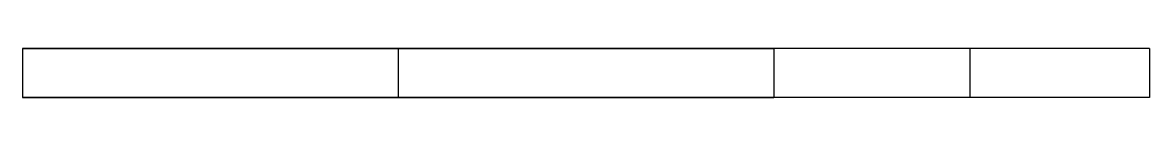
# Model space of a CAD drawing. Header units: millimetres. Extents: x -876 to 0, y -38 to 0.
import ezdxf

# ---------------------------------------------------------------- set-up
doc = ezdxf.new("R2010")
doc.units = ezdxf.units.MM
doc.layers.add('Body', color=7, linetype='CONTINUOUS')

msp = doc.modelspace()

# ---------------------------------------------------------------- linework, layer by layer
at = {"layer": 'Body'}
for p, q in [((-876.3, 0, 555.5), (-876.3, -38.1, 555.5)), ((-584.2, 0, 555.5), (-876.3, 0, 555.5)), ((-876.3, 0, 555.5), (-876.3, -38.1, 555.5)), ((-876.3, 0, 361.82), (-876.3, -38.1, 361.82)), ((-876.3, 0, 555.5), (-876.3, 0, 361.82)), ((-876.3, 0, 361.82), (-876.3, -38.1, 361.82)), ((-876.3, 0, 361.82), (-292.1, 0)), ((-584.2, 0, 555.5), (-876.3, 0, 555.5)), ((-876.3, 0, 555.5), (-876.3, 0, 361.82)), ((-876.3, 0, 361.82), (-292.1, 0)), ((-584.2, 0, 361.82), (-584.2, -38.1, 361.82)), ((-292.1, 0, 361.82), (-584.2, 0, 361.82)), ((-584.2, 0, 361.82), (-584.2, -38.1, 361.82)), ((-584.2, 0, 555.5), (-584.2, -38.1, 555.5)), ((-584.2, 0, 361.82), (-584.2, 0, 555.5)), ((-584.2, 0, 555.5), (-584.2, -38.1, 555.5)), ((-292.1, 0, 361.82), (-584.2, 0, 361.82)), ((-584.2, 0, 361.82), (-584.2, 0, 555.5)), ((-292.1, 0, 168.15), (-292.1, -38.1, 168.15)), ((0, 0, 168.15), (-292.1, 0, 168.15)), ((-292.1, 0, 168.15), (-292.1, -38.1, 168.15)), ((-292.1, 0, 361.82), (-292.1, -38.1, 361.82)), ((-292.1, 0, 168.15), (-292.1, 0, 361.82)), ((-292.1, 0, 361.82), (-292.1, -38.1, 361.82)), ((-292.1, 0), (-292.1, -38.1)), ((-292.1, 0), (-292.1, -38.1)), ((-139.7, 0), (-292.1, 0)), ((0, 0, 168.15), (-292.1, 0, 168.15)), ((-292.1, 0, 168.15), (-292.1, 0, 361.82)), ((-139.7, 0), (-292.1, 0)), ((-139.7, 0), (-139.7, -38.1)), ((-139.7, 0, 38.1), (-139.7, -38.1, 38.1)), ((-139.7, 0), (-139.7, -38.1)), ((-139.7, 0, 38.1), (-139.7, 0)), ((-139.7, 0, 38.1), (-139.7, -38.1, 38.1)), ((0, 0, 38.1), (-139.7, 0, 38.1)), ((-139.7, 0, 38.1), (-139.7, 0)), ((0, 0, 38.1), (-139.7, 0, 38.1)), ((0, 0, 38.1), (0, -38.1, 38.1)), ((0, 0, 168.15), (0, -38.1, 168.15)), ((0, 0, 38.1), (0, 0, 168.15)), ((0, 0, 168.15), (0, -38.1, 168.15)), ((0, 0, 38.1), (0, -38.1, 38.1)), ((0, 0, 38.1), (0, 0, 168.15)), ((-584.2, -38.1, 555.5), (-876.3, -38.1, 555.5)), ((-876.3, -38.1, 555.5), (-876.3, -38.1, 361.82)), ((-876.3, -38.1, 361.82), (-292.1, -38.1)), ((-584.2, -38.1, 555.5), (-876.3, -38.1, 555.5)), ((-876.3, -38.1, 555.5), (-876.3, -38.1, 361.82)), ((-876.3, -38.1, 361.82), (-292.1, -38.1)), ((-292.1, -38.1, 361.82), (-584.2, -38.1, 361.82)), ((-584.2, -38.1, 361.82), (-584.2, -38.1, 555.5)), ((-292.1, -38.1, 361.82), (-584.2, -38.1, 361.82)), ((-584.2, -38.1, 361.82), (-584.2, -38.1, 555.5)), ((0, -38.1, 168.15), (-292.1, -38.1, 168.15)), ((-292.1, -38.1, 168.15), (-292.1, -38.1, 361.82)), ((-139.7, -38.1), (-292.1, -38.1)), ((0, -38.1, 168.15), (-292.1, -38.1, 168.15)), ((-292.1, -38.1, 168.15), (-292.1, -38.1, 361.82)), ((-139.7, -38.1), (-292.1, -38.1)), ((-139.7, -38.1, 38.1), (-139.7, -38.1)), ((0, -38.1, 38.1), (-139.7, -38.1, 38.1)), ((-139.7, -38.1, 38.1), (-139.7, -38.1)), ((0, -38.1, 38.1), (-139.7, -38.1, 38.1)), ((0, -38.1, 38.1), (0, -38.1, 168.15)), ((0, -38.1, 38.1), (0, -38.1, 168.15))]:
    msp.add_line(p, q, dxfattribs=at)

doc.saveas('drawing.dxf')
